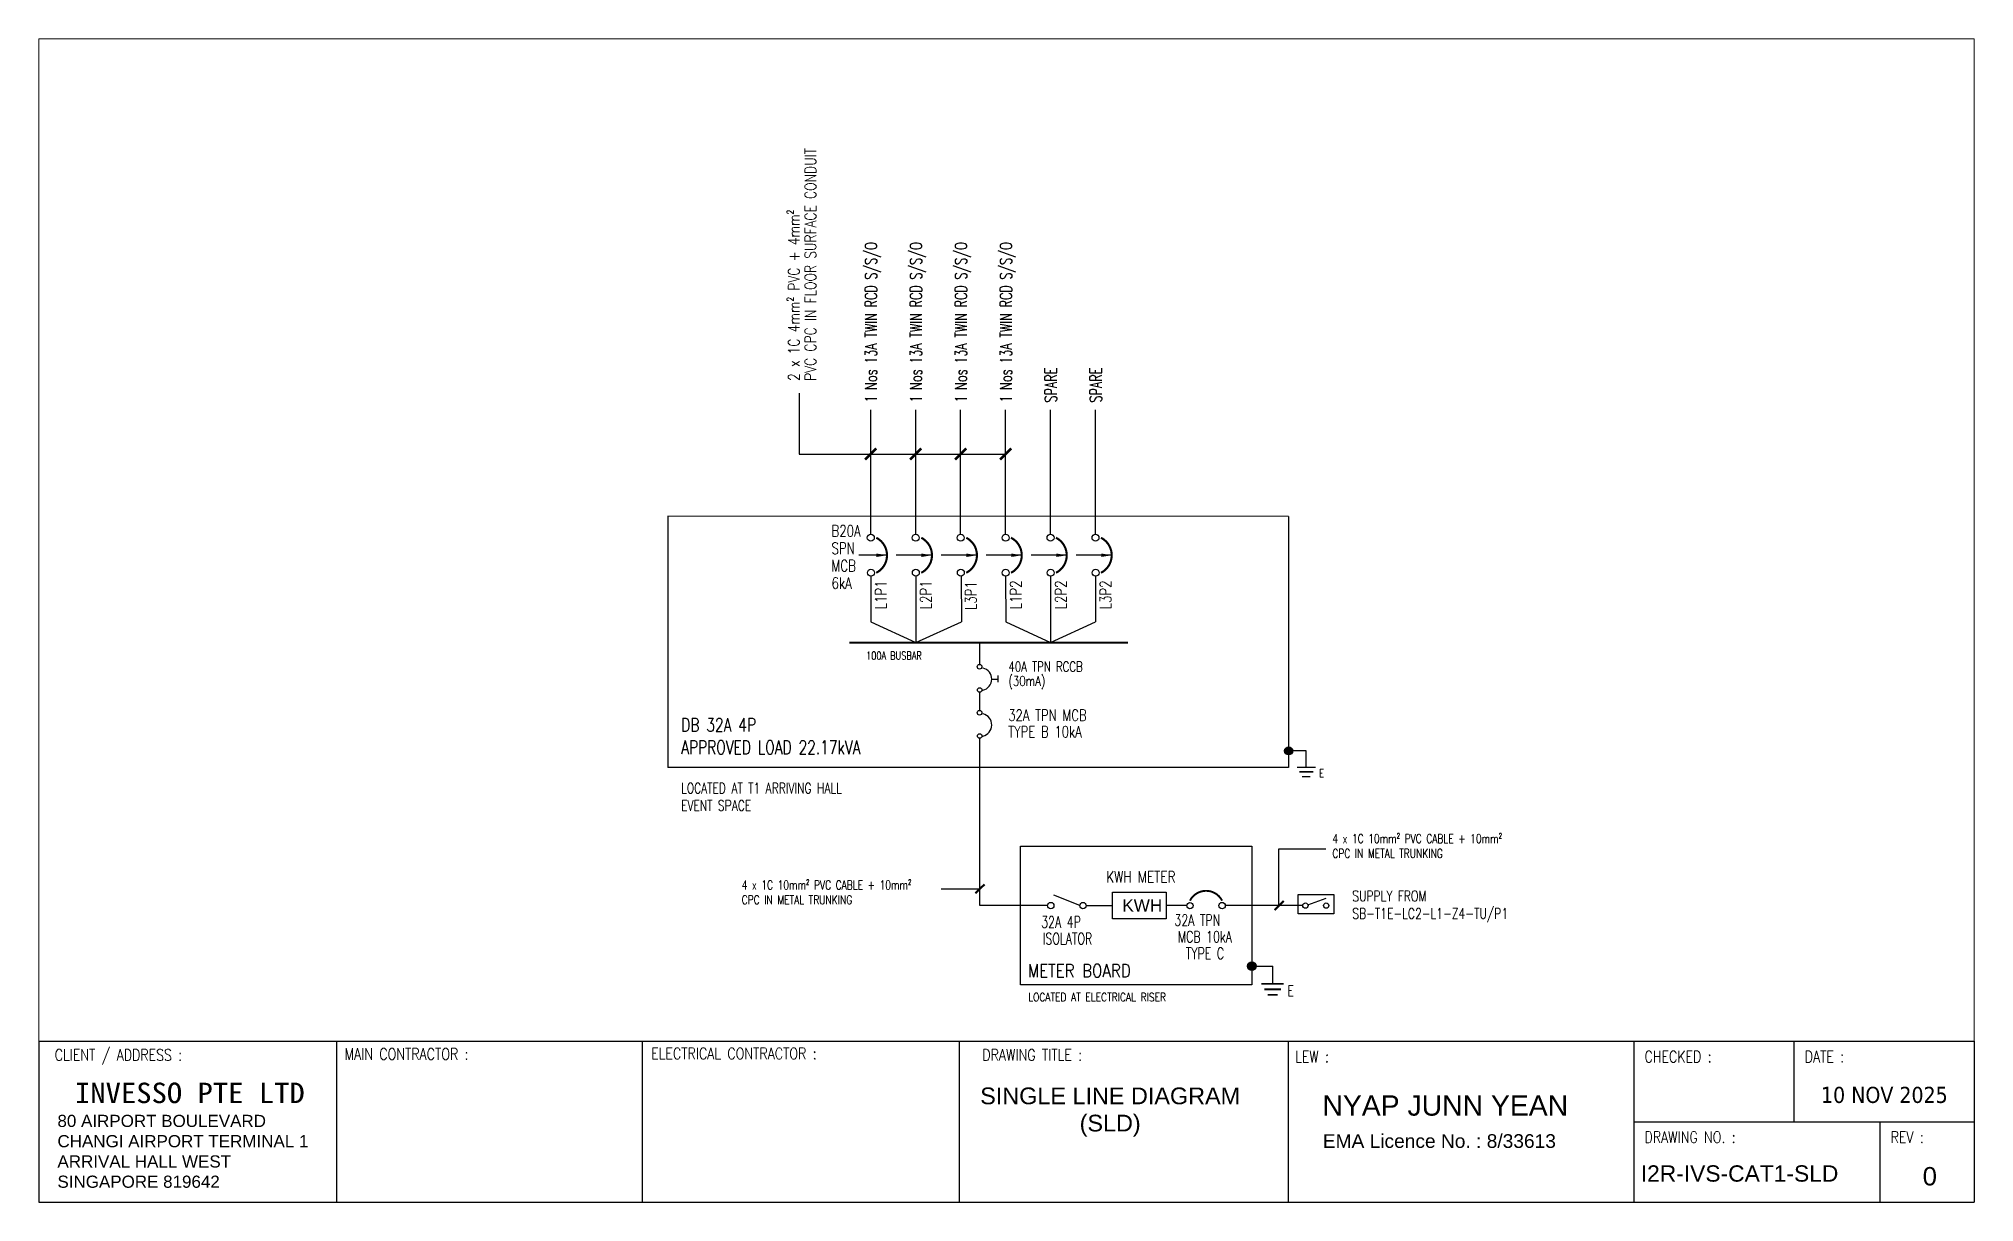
# Paper-space layout 'Layout1' of a CAD drawing. Header units: millimetres. Extents: x 0 to 280, y 0 to 169.
# The model-space entities are those that its viewports show. They can reach past a viewport. Long polylines and large blocks are cut down to what shows.
import ezdxf
from ezdxf.lldxf.tags import DXFTag

# ---------------------------------------------------------------- set-up
doc = ezdxf.new("R2010")
doc.units = ezdxf.units.MM
doc.linetypes.add('DASHED', pattern=[19.05, 12.7, -6.35])
for name, color, linetype in [('E-SLD-FRAME', 8, 'Continuous'), ('E-SLD-LEGENDF', 2, 'Continuous'), ('E-SLD-T1', 2, 'Continuous'), ('SLD', 2, 'Continuous'), ('SLD-LINE', 7, 'Continuous'), ('SLD-TXT', 7, 'Continuous'), ('TXT', 7, 'Continuous')]:
    doc.layers.add(name, color=color, linetype=linetype)
doc.styles.add('ARIAL', font='arial.ttf')
doc.styles.add('ROMANS', font='romans.shx', dxfattribs={"width": 0.8})
doc.styles.add('SB T5-2$0$80', font='simplex.shx', dxfattribs={"width": 0.8, "height": 2})
doc.styles.add('simplex', font='simplex.shx', dxfattribs={"width": 0.7})
doc.styles.add('SLD-TXT', font='romans.shx', dxfattribs={"width": 0.75})
doc.styles.get("Standard").update_dxf_attribs({"font": 'arial.ttf'})
doc.styles.add('TAHOMA', font='tahoma.ttf', dxfattribs={"width": 0.9})
tags = doc.linetypes.add('CENTER', pattern=[2, 1.25, -0.25, 0.25, -0.25]).pattern_tags.tags
tags[10:11] = [DXFTag(74, 4), DXFTag(75, 0), DXFTag(340, '0'), DXFTag(46, 1.0), DXFTag(50, 0.0), DXFTag(44, 0.0), DXFTag(45, 0.0)]
tags[8:9] = [DXFTag(74, 4), DXFTag(75, 0), DXFTag(340, '0'), DXFTag(46, 1.0), DXFTag(50, 0.0), DXFTag(44, 0.0), DXFTag(45, 0.0)]
tags[6:7] = [DXFTag(74, 4), DXFTag(75, 0), DXFTag(340, '0'), DXFTag(46, 1.0), DXFTag(50, 0.0), DXFTag(44, 0.0), DXFTag(45, 0.0)]
tags[4:5] = [DXFTag(74, 4), DXFTag(75, 0), DXFTag(340, '0'), DXFTag(46, 1.0), DXFTag(50, 0.0), DXFTag(44, 0.0), DXFTag(45, 0.0)]
doc.dimstyles.new('1-100', dxfattribs={"dimtxt": 100, "dimasz": 100, "dimexe": 25, "dimexo": 10, "dimgap": 25, "dimtad": 1, "dimdec": 0, "dimzin": 0, "dimdsep": 46, "dimtxsty": 'simplex', "dimcen": 0, "dimclrd": 7, "dimclre": 7, "dimclrt": 7, "dimadec": 0, "dimazin": 0, "dimtfac": 1, "dimtdec": 0, "dimtofl": 0, "dimtmove": 1, "dimatfit": 0, "dimfxl": 1, "dimtolj": 1, "dimtzin": 0, "dimarcsym": 2})

# ---------------------------------------------------------------- blocks, each defined once
blk = doc.blocks.new('MCCB')
at = {"color": 3}
for centre in [(-1, 548), (0, 49)]:
    blk.add_circle(centre, 49.5, dxfattribs=at)
at = {"layer": 'E-SLD-LEGENDF', "const_width": 30}
blk.add_lwpolyline([(77, 49, 0.611384), (77, 548)], format="xyb", dxfattribs=at)

msp = doc.modelspace()

# ---------------------------------------------------------------- hatches: boundary and pattern name
h = msp.add_hatch()
h.set_pattern_fill('NET', color=9, scale=30)
h.paths.add_polyline_path([(14767, 7422), (12767, 7422), (12767, 6622), (14767, 6622)])
at = {"layer": 'E-SLD-LEGENDF'}
h = msp.add_hatch(color=2, dxfattribs=at)
h.dxf.hatch_style = 1
edge = h.paths.add_edge_path()
edge.add_arc((8817, 4716), 23.2, 0, 360)
h = msp.add_hatch(color=256, dxfattribs=at)
h.dxf.hatch_style = 1
edge = h.paths.add_edge_path()
edge.add_arc((8607, 3486), 25, 0, 360)

# ---------------------------------------------------------------- linework, layer by layer
for p, q in [((12767, 7422), (13767, 7422)), ((12767, 7422), (12767, 6622)), ((12767, 6622), (12767, 6022)), ((6021, 6412), (7200, 6412)), ((12767, 6022), (12767, 5222)), ((12767, 6022), (13767, 6022)), ((12767, 5622), (12767, 6022)), ((12767, 5622), (13767, 5622)), ((12767, 5222), (12767, 5622)), ((13767, 5622), (12767, 5622)), ((6430, 5453), (6687, 5335)), ((6687, 5335), (6947, 5453)), ((7201, 5453), (7457, 5335)), ((7457, 5335), (7714, 5453)), ((7052, 5210), (7052, 5335)), ((12767, 5222), (12767, 4472)), ((13767, 5222), (12767, 5222)), ((7121, 5126), (7156, 5126)), ((7156, 5146), (7156, 5108)), ((7052, 4947), (7052, 5050)), ((7052, 4232), (7052, 4788)), ((12767, 4472), (12767, 3472)), ((7052, 3832), (7052, 4232)), ((8762, 3832), (8762, 4156)), ((8762, 4156), (9030, 4156)), ((7052, 3926), (6831, 3926)), ((7660, 3832), (7810, 3832)), ((12767, 3472), (12767, 2852))]:
    msp.add_line(p, q)
at = {"color": 3}
msp.add_line((7624, 3832), (7476, 3892), dxfattribs=at)
for points in [[(14767, 7422), (12767, 7422), (12767, 6622), (14767, 6622)], [(8872, 3895), (9075, 3895), (9075, 3784), (8872, 3784)]]:
    msp.add_lwpolyline(points, close=True)
msp.add_lwpolyline([(7810, 3909), (8117, 3909), (8117, 3756), (7810, 3756)], close=True, dxfattribs=at)
msp.add_lwpolyline([(8927, 3837), (9031, 3874)], dxfattribs=at)
for points in [[(8235, 3832), (8117, 3832)], [(8898, 3832), (8455, 3832)]]:
    msp.add_lwpolyline(points)
for centre in [(7051, 5197), (7052, 5064), (7051, 4934), (7052, 4801)]:
    msp.add_circle(centre, 13.2)
for centre in [(7458, 3832), (7642, 3832)]:
    msp.add_circle(centre, 18.2, dxfattribs=at)
for centre in [(7055, 5126), (7055, 4864)]:
    msp.add_arc(centre, 65.5, 283.7769, 75.2201)
at = {"layer": 'E-SLD-FRAME', "color": 7, "linetype": 'CENTER', "ltscale": 100}
for p, q in [((8817, 6056), (5269, 6058)), ((5269, 6058), (5269, 4621)), ((8817, 6056), (8817, 4622)), ((8817, 4621), (5269, 4621))]:
    msp.add_line(p, q, dxfattribs=at)
msp.add_lwpolyline([(7285, 4171), (8607, 4171), (8607, 3380), (7285, 3380)], close=True, dxfattribs=at)
at = {"layer": 'E-SLD-LEGENDF', "color": 2}
for p, q in [((8918, 4716), (8817, 4716)), ((8918, 4622), (8918, 4716))]:
    msp.add_line(p, q, dxfattribs=at)
at = {"layer": 'E-SLD-LEGENDF'}
for p in [(8607, 3486), (8726, 3385)]:
    msp.add_line(p, (8726, 3486), dxfattribs=at)
at = {"layer": 'E-SLD-LEGENDF', "color": 2}
for points, const_width in [([(8865, 4622), (8971, 4622)], 8.86), ([(8878, 4596), (8958, 4596)], 8.86), ([(8894, 4569), (8942, 4569)], 7.98)]:
    msp.add_lwpolyline(points, dxfattribs=dict(at, const_width=const_width))
at = {"layer": 'E-SLD-LEGENDF', "color": 3}
for points, const_width in [([(8662, 3385), (8789, 3385)], 10.6), ([(8678, 3353), (8773, 3353)], 10.6), ([(8697, 3322), (8754, 3322)], 9.56)]:
    msp.add_lwpolyline(points, dxfattribs=dict(at, const_width=const_width))
at = {"layer": 'E-SLD-LEGENDF', "color": 2}
msp.add_circle((8817, 4716), 23.2, dxfattribs=at)
at = {"layer": 'E-SLD-LEGENDF'}
msp.add_circle((8607, 3486), 25, dxfattribs=at)
at = {"layer": 'SLD', "color": 7}
msp.add_line((6021, 6760), (6021, 6412), dxfattribs=at)
at = {"layer": 'SLD', "color": 2, "const_width": 12.1}
msp.add_lwpolyline([(6306, 5335), (7899, 5335)], dxfattribs=at)
at = {"layer": 'SLD', "lineweight": -3}
for centre in [(8913, 3832), (9032, 3832)]:
    msp.add_circle(centre, 15, dxfattribs=at)
at = {"layer": 'SLD-LINE', "linetype": 'ByBlock'}
for p, q in [((6429, 5954), (6429, 6664)), ((6686, 5954), (6686, 6664)), ((6943, 5954), (6943, 6664)), ((7200, 5954), (7200, 6664)), ((6430, 5714), (6430, 5453)), ((6687, 5714), (6687, 5335)), ((6945, 5714), (6947, 5453)), ((7200, 5714), (7201, 5453)), ((7457, 5714), (7457, 5335)), ((7714, 5714), (7714, 5453))]:
    msp.add_line(p, q, dxfattribs=at)
at = {"layer": 'SLD-LINE', "linetype": 'DASHED', "ltscale": 5}
for p, q in [((7457, 5954), (7457, 6664)), ((7714, 5954), (7714, 6664))]:
    msp.add_line(p, q, dxfattribs=at)
at = {"layer": 'SLD-LINE'}
msp.add_line((7440, 3832), (7052, 3832), dxfattribs=at)
at = {"layer": 'SLD-TXT'}
for points, const_width in [([(6397, 6380), (6461, 6444)], 15), ([(6654, 6380), (6718, 6444)], 15), ([(6911, 6380), (6975, 6444)], 15), ([(7168, 6380), (7232, 6444)], 15), ([(7027, 3902), (7079, 3953)], 12.1), ([(8737, 3807), (8789, 3859)], 12.1)]:
    msp.add_lwpolyline(points, dxfattribs=dict(at, const_width=const_width))

# ---------------------------------------------------------------- block references
at = {"layer": 'SLD', "lineweight": -3, "xscale": 0.4012700839908179, "yscale": 0.4012700839908179, "zscale": 0.4012700839908179}
for p in [(6430, 5714), (6687, 5714), (6944, 5714), (7200, 5714), (7457, 5714), (7714, 5714)]:
    msp.add_blockref('MCCB', p, dxfattribs=at)
at = {"layer": 'SLD', "lineweight": -3, "xscale": 0.36761882254268, "yscale": 0.36761882254268, "zscale": 0.36761882254268, "rotation": 90}
msp.add_blockref('MCCB', (8455, 3832), dxfattribs=at)

# ---------------------------------------------------------------- texts
at = {"color": 0, "insert": (7867, 3868), "char_height": 69.9, "width": 251.75, "attachment_point": 1, "style": 'ARIAL'}
msp.add_mtext('{\\W1;KWH}', dxfattribs=at)
at = {"layer": 'E-SLD-T1', "color": 7, "style": 'ROMANS'}
for s, height, width, p in [('METER BOARD', 74.02, 0.85, (7327, 3423)), ('LOCATED AT ELECTRICAL RISER', 47.65, 0.8, (7329, 3285))]:
    msp.add_text(s, height=height, dxfattribs=dict(at, width=width)).set_placement(p)
at = {"layer": 'SLD', "color": 7, "style": 'SB T5-2$0$80', "width": 0.75}
for s, p in [('L1P1', (6520, 5525)), ('L2P1', (6777, 5525)), ('L3P1', (7034, 5521)), ('L1P2', (7291, 5525)), ('L2P2', (7548, 5525)), ('L3P2', (7804, 5525))]:
    msp.add_text(s, height=65.7, rotation=90, dxfattribs=at).set_placement(p)
at = {"layer": 'SLD-TXT', "style": 'ROMANS', "width": 0.7}
for s, height, p in [('1 Nos 13A TWIN RCD S/S/O', 67.09, (6464, 6707)), ('1 Nos 13A TWIN RCD S/S/O', 67.09, (6721, 6707)), ('1 Nos 13A TWIN RCD S/S/O', 67.09, (6978, 6707)), ('1 Nos 13A TWIN RCD S/S/O', 67.09, (7235, 6707)), ('SPARE', 67.1, (7492, 6707)), ('SPARE', 67.1, (7749, 6707))]:
    msp.add_text(s, height=height, rotation=90, dxfattribs=at).set_placement(p)
at = {"layer": 'SLD-TXT', "insert": (5958, 6830), "char_height": 64.23, "width": 1838.98, "attachment_point": 1, "rotation": 90, "line_spacing_factor": 0.880435, "style": 'SLD-TXT'}
msp.add_mtext('{\\W0.8;2 x 1C 4mm² PVC + 4mm² \\PPVC CPC IN FLOOR SURFACE CONDUIT}', dxfattribs=at)
at = {"layer": 'SLD-TXT', "attachment_point": 1, "style": 'SLD-TXT'}
for s, insert, char_height, width, line_spacing_factor in [('B20A\\PSPN\\PMCB\\P6kA', (6205, 6006), 65.7, 938.97, 0.908108), ('40A TPN RCCB\\P(30mA)', (7216, 5226), 56.69, 491.7, 0.869565), ('32A TPN MCB\\PTYPE B 10kA', (7215, 4952), 64.74, 521.58, 0.869565), ('\\pxqc;{\\W0.8;\\PKWH METER}', (7736, 4127), 63.44, 473.39, 0.934884), ('{\\W0.7; 32A 4P\\P\\pxqc;ISOLATOR}', (7372, 3771), 65.66, 362.75, 0.869565), ('{\\W0.7; 32A TPN\\P\\pxqc;MCB 10kA\\PTYPE C}', (8133, 3782), 65.66, 411.86, 0.869565), ('{\\W0.75;E}', (8810, 3376), 61.9, 860.22, 0.908108)]:
    msp.add_mtext(s, dxfattribs=dict(at, insert=insert, char_height=char_height, width=width, line_spacing_factor=line_spacing_factor))
at = {"layer": 'SLD-TXT', "color": 7, "attachment_point": 1, "style": 'SLD-TXT'}
for s, insert, char_height, width in [('100A BUSBAR', (6403, 5283), 45.54, 1737.11), ('DB 32A 4P\\PAPPROVED LOAD 22.17kVA', (5346, 4903), 76.97, 1194.56), ('LOCATED AT T1 ARRIVING HALL\\PEVENT SPACE', (5345, 4533), 59.69, 1280.33), ('4 x 1C 10mm² PVC CABLE + 10mm²\\PCPC IN METAL TRUNKING', (9067, 4240), 50.63, 1163.32), ('4 x 1C 10mm² PVC CABLE + 10mm²\\PCPC IN METAL TRUNKING', (5692, 3975), 50.63, 1163.32), ('SUPPLY FROM \\PSB-T1E-LC2-L1-Z4-TU/P1', (9181, 3917), 59.95, 1090.14)]:
    msp.add_mtext(s, dxfattribs=dict(at, insert=insert, char_height=char_height, width=width))
at = {"layer": 'SLD-TXT', "color": 2, "insert": (8991, 4611), "char_height": 45.4, "width": 574.1, "attachment_point": 1, "line_spacing_factor": 0.908108, "style": 'SLD-TXT'}
msp.add_mtext('{\\W0.75;E}', dxfattribs=at)

# ---------------------------------------------------------------- leaders
at = {"layer": 'SLD', "ltscale": 0.5}
for points in [[(6522, 5834), (6361, 5834)], [(6779, 5834), (6575, 5834)], [(7036, 5834), (6832, 5834)], [(7293, 5834), (7089, 5834)], [(7550, 5834), (7346, 5834)], [(7807, 5834), (7603, 5834)]]:
    msp.add_leader(points, dimstyle='1-100', override={"dimasz": 60}, dxfattribs=at)

psp = doc.layouts.get("Layout1")

# ---------------------------------------------------------------- linework, layer by layer
at = {"color": 7}
for p, q in [((0.26, 23.64), (280.09, 23.64)), ((0.26, 23.64), (0.26, 0.36)), ((43.3, 23.64), (43.3, 0.36)), ((87.5, 23.64), (87.5, 0.36)), ((133.34, 23.64), (133.34, 0.36)), ((180.9, 23.64), (180.9, 0.36)), ((230.85, 23.64), (230.85, 0.36)), ((254.01, 23.64), (254.01, 12)), ((280.09, 23.64), (280.09, 0.36)), ((266.43, 12), (266.43, 0.36)), ((0.26, 0.36), (280.09, 0.36))]:
    psp.add_line(p, q, dxfattribs=at)
at = {"layer": 'TXT', "color": 7}
psp.add_line((230.85, 12), (280.09, 12), dxfattribs=at)

# ---------------------------------------------------------------- texts
at = {"color": 7, "insert": (2.97, 13), "char_height": 1.7574, "attachment_point": 1}
psp.add_mtext_dynamic_manual_height_columns('80 AIRPORT BOULEVARD\\PCHANGI AIRPORT TERMINAL 1\\PARRIVAL HALL WEST \\PSINGAPORE 819642', width=38.0249, gutter_width=8.79, heights=[0], dxfattribs=at)
at = {"layer": 'TXT', "color": 7, "style": 'simplex', "width": 0.8}
for s, height, p in [('CLIENT / ADDRESS :', 1.6628, (2.58, 20.83)), ('MAIN CONTRACTOR :', 1.665, (44.48, 20.95)), ('ELECTRICAL CONTRACTOR :', 1.665, (88.81, 21.03)), ('DRAWING TITLE :', 1.6628, (136.68, 20.83)), ('LEW :', 1.663, (181.9, 20.58)), ('CHECKED :', 1.663, (232.42, 20.58)), ('DATE :', 1.663, (255.58, 20.58)), ('DRAWING NO. :', 1.6628, (232.42, 8.94)), ('REV :', 1.663, (268, 8.94))]:
    psp.add_text(s, height=height, dxfattribs=at).set_placement(p)
at = {"layer": 'TXT', "color": 7}
for s, height, style, p in [('10 NOV 2025', 2.328, 'TAHOMA', (257.93, 14.72)), ('NYAP JUNN YEAN', 2.9341, 'ARIAL', (185.85, 12.88)), ('EMA Licence No. : 8/33613', 1.9816, 'ARIAL', (185.91, 8.22)), ('I2R-IVS-CAT1-SLD', 2.3598, 'ARIAL', (231.87, 3.34)), ('0', 2.66, 'ARIAL', (272.63, 2.79))]:
    psp.add_text(s, height=height, dxfattribs=dict(at, style=style)).set_placement(p)
at = {"layer": 'TXT', "color": 7, "insert": (-7.04, 17.65), "char_height": 2.9596, "width": 58.308, "attachment_point": 1, "style": 'ARIAL'}
psp.add_mtext('\\pxqc;{\\fSimSun|b0|i0|c0|p54;\\W1.1;INVESSO PTE LTD}', dxfattribs=at)
at = {"layer": 'TXT', "color": 7, "insert": (130.63, 16.95), "char_height": 2.4205, "width": 49.0692, "attachment_point": 1, "line_spacing_factor": 0.975, "style": 'ARIAL'}
psp.add_mtext('\\pxqc;SINGLE LINE DIAGRAM\\P(SLD)', dxfattribs=at)

# ---------------------------------------------------------------- viewports
at = {"layer": '0'}
psp.add_viewport(center=(140.18, 96.1), size=(279.83, 144.9313), view_center_point=(7205.12, 5921.04), view_height=5728.5572, dxfattribs=at)

doc.saveas('drawing.dxf')
